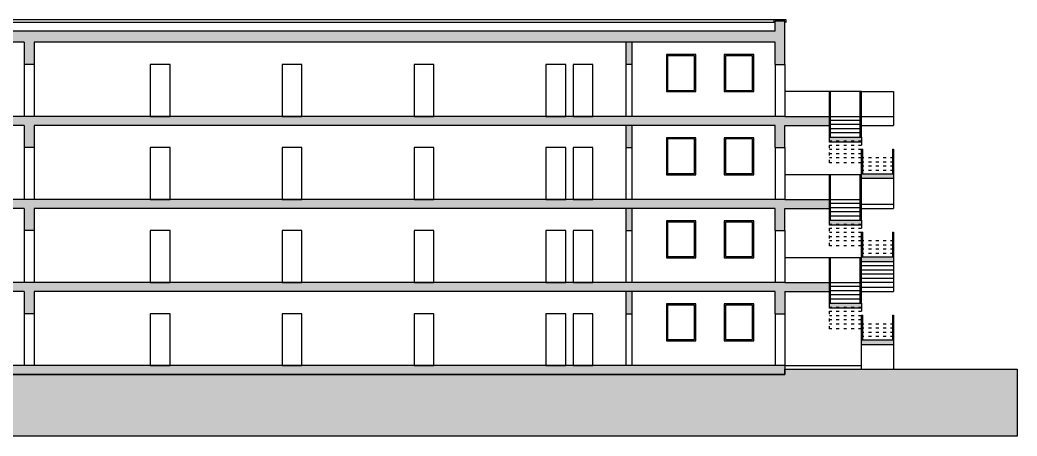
# Model space of a CAD drawing. Header units: inches. Extents: x 151 to 242, y -106 to 63.
# Drawn here: x 201.51 to 241.89, y -47.67 to -30.82 of the extents above; entities that cross this region are included whole.
import ezdxf

# ---------------------------------------------------------------- set-up
doc = ezdxf.new("R2010")
doc.units = ezdxf.units.IN
doc.header["$MEASUREMENT"] = 0
doc.linetypes.add('ACAD_ISO03W100', pattern=[30, 12, -18])
for name, color, linetype in [('Muri', 7, 'Continuous'), ('Proiezioni', 7, 'Continuous'), ('Proiezioni leggere', 252, 'Continuous'), ('Quote', 7, 'Continuous'), ('Retini', 252, 'Continuous'), ('Sezioni pesanti', 3, 'Continuous')]:
    doc.layers.add(name, color=color, linetype=linetype)

msp = doc.modelspace()

# ---------------------------------------------------------------- hatches: boundary and pattern name
at = {"layer": 'Retini'}
h = msp.add_hatch(color=256, dxfattribs=at)
h.dxf.hatch_style = 1
h.paths.add_polyline_path([(197.235, -31.269), (232.085, -31.269), (232.085, -30.869), (232.485, -30.869), (232.485, -32.624), (232.085, -32.624), (232.085, -31.724), (202.085, -31.724), (202.085, -32.624), (201.685, -32.624), (201.685, -31.724), (197.235, -31.724)])
h.paths.add_polyline_path([(197.235, -34.724), (232.485, -34.724), (234.285, -34.724), (234.285, -35.089), (232.485, -35.089), (232.485, -35.989), (232.085, -35.989), (232.085, -35.089), (202.085, -35.089), (202.085, -35.989), (201.685, -35.989), (201.685, -35.089), (197.235, -35.089)])
h.paths.add_polyline_path([(197.235, -38.089), (232.485, -38.089), (234.285, -38.089), (234.285, -38.454), (232.485, -38.454), (232.485, -39.354), (232.085, -39.354), (232.085, -38.454), (202.085, -38.454), (202.085, -39.354), (201.685, -39.354), (201.685, -38.454), (197.235, -38.454)])
h.paths.add_polyline_path([(197.235, -41.454), (232.485, -41.454), (234.285, -41.454), (234.285, -41.819), (232.485, -41.819), (232.485, -42.719), (232.085, -42.719), (232.085, -41.819), (202.085, -41.819), (202.085, -42.719), (201.685, -42.719), (201.685, -41.819), (197.235, -41.819)])
h.paths.add_polyline_path([(197.235, -44.819), (232.485, -44.819), (232.485, -45.174), (197.235, -45.174)])
h.paths.add_polyline_path([(226.038, -41.819), (226.288, -41.819), (226.288, -42.719), (226.038, -42.719)], flags=17)
h.paths.add_polyline_path([(226.038, -38.454), (226.288, -38.454), (226.288, -39.354), (226.038, -39.354)], flags=17)
h.paths.add_polyline_path([(226.038, -31.724), (226.288, -31.724), (226.288, -32.624), (226.038, -32.624)], flags=17)
h.paths.add_polyline_path([(226.038, -35.089), (226.288, -35.089), (226.288, -35.989), (226.038, -35.989)], flags=17)
h.paths.add_polyline_path([(235.585, -37.048), (236.885, -37.048), (236.885, -37.248), (235.585, -37.248)])
h.paths.add_polyline_path([(234.285, -35.565), (235.585, -35.565), (235.585, -35.733), (234.285, -35.733)])
h.paths.add_polyline_path([(234.285, -35.733), (235.585, -35.733), (235.585, -35.765), (234.285, -35.765)])
h.paths.add_polyline_path([(234.285, -38.93), (235.585, -38.93), (235.585, -39.098), (234.285, -39.098)])
h.paths.add_polyline_path([(234.285, -39.098), (235.585, -39.098), (235.585, -39.13), (234.285, -39.13)])
h.paths.add_polyline_path([(235.585, -40.413), (236.885, -40.413), (236.885, -40.613), (235.585, -40.613)])
h.paths.add_polyline_path([(234.285, -42.295), (235.585, -42.295), (235.585, -42.463), (234.285, -42.463)])
h.paths.add_polyline_path([(234.285, -42.463), (235.585, -42.463), (235.585, -42.495), (234.285, -42.495)])
h.paths.add_polyline_path([(235.585, -43.778), (236.885, -43.778), (236.885, -43.978), (235.585, -43.978)])
h = msp.add_hatch(color=250, dxfattribs=at)
h.dxf.hatch_style = 1
h.paths.add_polyline_path([(152.585, -44.969), (161.985, -44.969), (161.985, -45.174), (232.485, -45.174), (232.485, -44.969), (241.885, -44.969), (241.885, -47.674), (152.585, -47.674)])

# ---------------------------------------------------------------- linework, layer by layer
at = {"layer": 'Muri'}
for p, q in [((232.085, -31.269), (232.085, -30.869)), ((232.485, -30.869), (232.085, -30.869)), ((232.485, -32.624), (232.485, -30.869)), ((232.085, -31.269), (197.235, -31.269)), ((201.685, -31.724), (197.235, -31.724)), ((201.685, -31.724), (201.685, -32.624)), ((202.085, -31.724), (202.085, -32.624)), ((232.085, -31.724), (202.085, -31.724)), ((226.038, -31.724), (226.038, -32.624)), ((226.288, -31.724), (226.288, -32.624)), ((232.085, -32.624), (232.085, -31.724)), ((202.085, -32.624), (201.685, -32.624)), ((226.288, -32.624), (226.038, -32.624)), ((232.085, -32.624), (232.485, -32.624)), ((232.485, -34.724), (197.235, -34.724)), ((201.685, -35.089), (197.235, -35.089)), ((201.685, -35.089), (201.685, -35.989)), ((202.085, -35.089), (202.085, -35.989)), ((232.085, -35.089), (202.085, -35.089)), ((226.038, -35.089), (226.038, -35.989)), ((226.288, -35.089), (226.288, -35.989)), ((232.085, -35.989), (232.085, -35.089)), ((232.485, -34.724), (234.285, -34.724)), ((232.485, -35.989), (232.485, -35.089)), ((232.485, -35.089), (234.285, -35.089)), ((234.285, -34.724), (234.285, -35.089)), ((234.285, -35.089), (234.285, -34.724)), ((202.085, -35.989), (201.685, -35.989)), ((226.038, -35.989), (226.288, -35.989)), ((232.085, -35.989), (232.485, -35.989)), ((232.485, -38.089), (197.235, -38.089)), ((232.485, -38.089), (234.285, -38.089)), ((234.285, -38.089), (234.285, -38.454)), ((234.285, -38.454), (234.285, -38.089)), ((201.685, -38.454), (197.235, -38.454)), ((201.685, -38.454), (201.685, -39.354)), ((202.085, -38.454), (202.085, -39.354)), ((232.085, -38.454), (202.085, -38.454)), ((226.038, -38.454), (226.038, -39.354)), ((226.288, -38.454), (226.288, -39.354)), ((232.085, -39.354), (232.085, -38.454)), ((232.485, -38.454), (234.285, -38.454)), ((232.485, -39.354), (232.485, -38.454)), ((202.085, -39.354), (201.685, -39.354)), ((226.038, -39.354), (226.288, -39.354)), ((232.085, -39.354), (232.485, -39.354)), ((232.485, -41.454), (197.235, -41.454)), ((232.485, -41.454), (234.285, -41.454)), ((234.285, -41.454), (234.285, -41.819)), ((234.285, -41.454), (234.285, -41.819)), ((234.285, -41.819), (234.285, -41.454)), ((201.685, -41.819), (197.235, -41.819)), ((201.685, -41.819), (201.685, -42.719)), ((232.085, -41.819), (202.085, -41.819)), ((202.085, -41.819), (202.085, -42.719)), ((226.038, -41.819), (226.038, -42.719)), ((226.288, -41.819), (226.288, -42.719)), ((232.085, -42.719), (232.085, -41.819)), ((232.485, -41.819), (234.285, -41.819)), ((232.485, -41.819), (232.485, -42.719)), ((202.085, -42.719), (201.685, -42.719)), ((226.038, -42.719), (226.288, -42.719)), ((232.085, -42.719), (232.485, -42.719)), ((232.485, -44.819), (197.235, -44.819)), ((232.485, -45.174), (197.235, -45.174)), ((232.485, -44.819), (232.485, -45.174))]:
    msp.add_line(p, q, dxfattribs=at)
for points in [[(235.585, -35.765), (234.285, -35.765), (234.285, -35.565), (235.585, -35.565)], [(236.885, -37.248), (235.585, -37.248), (235.585, -37.048), (236.885, -37.048)], [(235.585, -39.13), (234.285, -39.13), (234.285, -38.93), (235.585, -38.93)], [(236.885, -40.613), (235.585, -40.613), (235.585, -40.413), (236.885, -40.413)], [(235.585, -42.495), (234.285, -42.495), (234.285, -42.295), (235.585, -42.295)], [(236.885, -43.978), (235.585, -43.978), (235.585, -43.778), (236.885, -43.778)]]:
    msp.add_lwpolyline(points, close=True, dxfattribs=at)
at = {"layer": 'Proiezioni'}
for p, q in [((201.685, -32.624), (201.685, -34.724)), ((202.085, -32.624), (202.085, -34.724)), ((226.038, -32.624), (226.038, -34.724)), ((226.288, -32.624), (226.288, -34.724)), ((232.085, -32.624), (232.085, -34.724)), ((232.485, -32.624), (232.485, -34.724)), ((234.285, -33.724), (232.485, -33.724)), ((234.285, -35.765), (234.285, -33.724)), ((234.335, -33.724), (234.285, -33.724)), ((234.335, -35.565), (234.335, -33.724)), ((235.535, -33.724), (234.335, -33.724)), ((235.535, -35.565), (235.535, -33.724)), ((235.585, -33.724), (235.535, -33.724)), ((235.585, -35.565), (235.585, -33.724)), ((235.585, -33.724), (236.885, -33.724)), ((236.885, -33.724), (236.885, -34.724)), ((234.335, -34.565), (234.285, -34.565)), ((235.585, -34.565), (235.535, -34.565)), ((234.335, -34.724), (235.535, -34.724)), ((235.535, -34.892), (234.335, -34.892)), ((235.535, -34.892), (234.335, -34.892)), ((235.535, -35.06), (234.335, -35.06)), ((235.585, -34.724), (236.885, -34.724)), ((235.585, -35.089), (236.885, -35.089)), ((236.885, -34.724), (236.885, -35.089)), ((235.535, -35.229), (234.335, -35.229)), ((235.535, -35.397), (234.335, -35.397)), ((201.685, -35.989), (201.685, -38.089)), ((202.085, -35.989), (202.085, -38.089)), ((226.038, -35.989), (226.038, -38.089)), ((226.288, -35.989), (226.288, -38.089)), ((232.085, -35.989), (232.085, -38.089)), ((232.485, -35.989), (232.485, -38.089)), ((235.585, -38.089), (235.585, -36.048)), ((235.585, -36.048), (235.635, -36.048)), ((235.635, -37.048), (235.635, -36.048)), ((236.835, -36.048), (236.885, -36.048)), ((236.835, -36.048), (236.835, -37.048)), ((236.885, -36.048), (236.885, -38.089)), ((236.885, -36.339), (236.885, -38.089)), ((234.285, -37.089), (232.485, -37.089)), ((234.285, -39.13), (234.285, -37.089)), ((234.335, -37.089), (234.285, -37.089)), ((234.335, -38.93), (234.335, -37.089)), ((235.535, -37.089), (234.335, -37.089)), ((235.535, -38.93), (235.535, -37.089)), ((235.585, -37.089), (235.535, -37.089)), ((235.585, -38.93), (235.585, -37.089)), ((234.335, -37.93), (234.285, -37.93)), ((235.585, -37.93), (235.535, -37.93)), ((234.335, -38.089), (235.535, -38.089)), ((235.535, -38.257), (234.335, -38.257)), ((235.535, -38.257), (234.335, -38.257)), ((236.885, -38.289), (235.585, -38.289)), ((236.885, -38.089), (236.885, -38.454)), ((235.535, -38.425), (234.335, -38.425)), ((235.535, -38.594), (234.335, -38.594)), ((235.585, -38.454), (236.885, -38.454)), ((235.535, -38.762), (234.335, -38.762)), ((201.685, -39.354), (201.685, -41.454)), ((202.085, -39.354), (202.085, -41.454)), ((226.038, -39.354), (226.038, -41.454)), ((226.288, -39.354), (226.288, -41.454)), ((232.085, -39.354), (232.085, -41.454)), ((232.485, -39.354), (232.485, -41.454)), ((235.585, -41.454), (235.585, -39.413)), ((235.585, -39.413), (235.635, -39.413)), ((235.635, -40.413), (235.635, -39.413)), ((236.835, -39.413), (236.885, -39.413)), ((236.835, -39.413), (236.835, -40.413)), ((236.885, -39.413), (236.885, -41.454)), ((236.885, -39.704), (236.885, -41.454)), ((234.285, -40.454), (232.485, -40.454)), ((234.335, -40.454), (234.285, -40.454)), ((234.285, -42.495), (234.285, -40.454)), ((234.335, -42.295), (234.335, -40.454)), ((235.535, -40.454), (234.335, -40.454)), ((235.535, -42.295), (235.535, -40.454)), ((235.585, -40.454), (235.535, -40.454)), ((235.585, -42.295), (235.585, -40.454)), ((234.335, -41.295), (234.285, -41.295)), ((234.335, -41.454), (235.535, -41.454)), ((235.585, -41.295), (235.535, -41.295)), ((236.885, -41.454), (236.885, -41.819)), ((235.535, -41.622), (234.335, -41.622)), ((235.535, -41.622), (234.335, -41.622)), ((235.535, -41.79), (234.335, -41.79)), ((235.535, -41.959), (234.335, -41.959)), ((236.885, -41.654), (235.585, -41.654)), ((235.585, -41.819), (236.885, -41.819)), ((235.535, -42.127), (234.335, -42.127)), ((201.685, -42.719), (201.685, -44.819)), ((202.085, -42.719), (202.085, -44.819)), ((226.038, -42.719), (226.038, -44.819)), ((226.288, -42.719), (226.288, -44.819)), ((232.085, -42.719), (232.085, -44.819)), ((232.485, -42.719), (232.485, -44.819)), ((235.585, -44.969), (235.585, -42.778)), ((235.585, -42.778), (235.635, -42.778)), ((235.635, -43.778), (235.635, -42.778)), ((236.835, -42.778), (236.885, -42.778)), ((236.835, -42.778), (236.835, -43.778)), ((236.885, -42.778), (236.885, -44.969)), ((236.885, -43.069), (236.885, -44.969)), ((232.485, -44.819), (235.585, -44.819))]:
    msp.add_line(p, q, dxfattribs=at)
msp.add_lwpolyline([(232.535, -30.919), (232.535, -30.819), (232.035, -30.819), (232.035, -30.919)], dxfattribs=at)
at = {"layer": 'Proiezioni leggere'}
for p, q in [((232.035, -30.819), (197.235, -30.819)), ((232.035, -30.919), (197.235, -30.919))]:
    msp.add_line(p, q, dxfattribs=at)
for points in [[(228.88, -32.224), (227.684, -32.224), (227.684, -33.724), (228.88, -33.724)], [(228.83, -32.274), (227.734, -32.274), (227.734, -33.674), (228.83, -33.674)], [(231.221, -32.224), (230.025, -32.224), (230.025, -33.724), (231.221, -33.724)], [(231.171, -32.274), (230.075, -32.274), (230.075, -33.674), (231.171, -33.674)], [(207.589, -32.624), (206.789, -32.624), (206.789, -34.724), (207.589, -34.724)], [(212.929, -32.624), (212.129, -32.624), (212.129, -34.724), (212.929, -34.724)], [(218.269, -32.624), (217.469, -32.624), (217.469, -34.724), (218.269, -34.724)], [(223.609, -32.624), (222.809, -32.624), (222.809, -34.724), (223.609, -34.724)], [(224.709, -32.624), (223.909, -32.624), (223.909, -34.724), (224.709, -34.724)], [(228.88, -35.589), (227.684, -35.589), (227.684, -37.089), (228.88, -37.089)], [(228.83, -35.639), (227.734, -35.639), (227.734, -37.039), (228.83, -37.039)], [(231.221, -35.589), (230.025, -35.589), (230.025, -37.089), (231.221, -37.089)], [(231.171, -35.639), (230.075, -35.639), (230.075, -37.039), (231.171, -37.039)], [(207.589, -35.989), (206.789, -35.989), (206.789, -38.089), (207.589, -38.089)], [(212.929, -35.989), (212.129, -35.989), (212.129, -38.089), (212.929, -38.089)], [(218.269, -35.989), (217.469, -35.989), (217.469, -38.089), (218.269, -38.089)], [(223.609, -35.989), (222.809, -35.989), (222.809, -38.089), (223.609, -38.089)], [(224.709, -35.989), (223.909, -35.989), (223.909, -38.089), (224.709, -38.089)], [(228.88, -38.954), (227.684, -38.954), (227.684, -40.454), (228.88, -40.454)], [(228.83, -39.004), (227.734, -39.004), (227.734, -40.404), (228.83, -40.404)], [(231.221, -38.954), (230.025, -38.954), (230.025, -40.454), (231.221, -40.454)], [(231.171, -39.004), (230.075, -39.004), (230.075, -40.404), (231.171, -40.404)], [(207.589, -39.354), (206.789, -39.354), (206.789, -41.454), (207.589, -41.454)], [(212.929, -39.354), (212.129, -39.354), (212.129, -41.454), (212.929, -41.454)], [(218.269, -39.354), (217.469, -39.354), (217.469, -41.454), (218.269, -41.454)], [(223.609, -39.354), (222.809, -39.354), (222.809, -41.454), (223.609, -41.454)], [(224.709, -39.354), (223.909, -39.354), (223.909, -41.454), (224.709, -41.454)], [(228.88, -42.319), (227.684, -42.319), (227.684, -43.819), (228.88, -43.819)], [(228.83, -42.369), (227.734, -42.369), (227.734, -43.769), (228.83, -43.769)], [(231.221, -42.319), (230.025, -42.319), (230.025, -43.819), (231.221, -43.819)], [(231.171, -42.369), (230.075, -42.369), (230.075, -43.769), (231.171, -43.769)], [(207.589, -42.719), (206.789, -42.719), (206.789, -44.819), (207.589, -44.819)], [(212.929, -42.719), (212.129, -42.719), (212.129, -44.819), (212.929, -44.819)], [(218.269, -42.719), (217.469, -42.719), (217.469, -44.819), (218.269, -44.819)], [(223.609, -42.719), (222.809, -42.719), (222.809, -44.819), (223.609, -44.819)], [(224.709, -42.719), (223.909, -42.719), (223.909, -44.819), (224.709, -44.819)]]:
    msp.add_lwpolyline(points, close=True, dxfattribs=at)
at = {"layer": 'Quote', "linetype": 'ACAD_ISO03W100', "ltscale": 0.01}
for p, q in [((235.585, -35.733), (234.285, -35.733)), ((234.285, -36.606), (234.285, -35.765)), ((235.585, -35.902), (234.285, -35.902)), ((235.585, -35.765), (235.585, -36.606)), ((235.585, -36.07), (234.285, -36.07)), ((235.585, -36.238), (234.285, -36.238)), ((235.585, -36.406), (234.285, -36.406)), ((235.585, -36.606), (234.285, -36.606)), ((236.885, -36.406), (235.585, -36.406)), ((236.885, -36.575), (235.585, -36.575)), ((236.885, -36.743), (235.585, -36.743)), ((236.885, -36.911), (235.585, -36.911)), ((235.585, -39.098), (234.285, -39.098)), ((234.285, -39.971), (234.285, -39.13)), ((235.585, -39.13), (235.585, -39.971)), ((235.585, -39.267), (234.285, -39.267)), ((235.585, -39.435), (234.285, -39.435)), ((235.585, -39.603), (234.285, -39.603)), ((235.585, -39.771), (234.285, -39.771)), ((236.885, -39.771), (235.585, -39.771)), ((236.885, -39.94), (235.585, -39.94)), ((235.585, -39.971), (234.285, -39.971)), ((236.885, -40.108), (235.585, -40.108)), ((236.885, -40.276), (235.585, -40.276)), ((235.585, -42.463), (234.285, -42.463)), ((234.285, -43.336), (234.285, -42.495)), ((235.585, -42.632), (234.285, -42.632)), ((235.585, -42.495), (235.585, -43.336)), ((235.585, -42.8), (234.285, -42.8)), ((235.585, -42.968), (234.285, -42.968)), ((235.585, -43.136), (234.285, -43.136)), ((236.885, -43.136), (235.585, -43.136)), ((235.585, -43.336), (234.285, -43.336)), ((236.885, -43.305), (235.585, -43.305)), ((236.885, -43.473), (235.585, -43.473)), ((236.885, -43.641), (235.585, -43.641))]:
    msp.add_line(p, q, dxfattribs=at)
at = {"layer": 'Quote'}
for p, q in [((236.885, -40.781), (235.585, -40.781)), ((236.885, -40.949), (235.585, -40.949)), ((236.885, -41.117), (235.585, -41.117)), ((236.885, -41.286), (235.585, -41.286)), ((236.885, -41.454), (235.585, -41.454))]:
    msp.add_line(p, q, dxfattribs=at)
at = {"layer": 'Retini', "color": 250}
msp.add_lwpolyline([(152.585, -44.969), (161.985, -44.969), (161.985, -45.174), (232.485, -45.174), (232.485, -44.969), (241.885, -44.969), (241.885, -47.674), (152.585, -47.674)], close=True, dxfattribs=at)
at = {"layer": 'Sezioni pesanti'}
msp.add_line((232.485, -44.969), (241.885, -44.969), dxfattribs=at)

doc.saveas('drawing.dxf')
